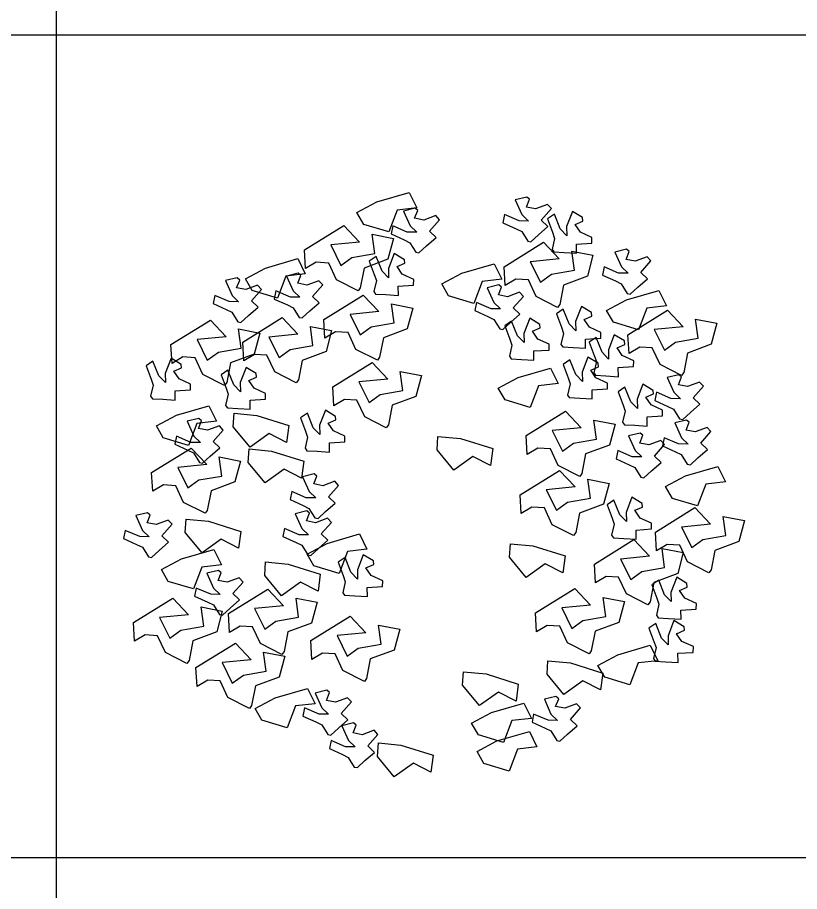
# Model space of a CAD drawing. Header units: millimetres. Extents: x -4017 to 59953, y -688 to 66564.
# Drawn here: x 1649 to 3703, y 21034 to 23328 of the extents above; entities that cross this region are included whole.
import ezdxf

# ---------------------------------------------------------------- set-up
doc = ezdxf.new("R2010")
doc.units = ezdxf.units.MM
doc.layers.add('www.cad-blocks.net', color=7, linetype='Continuous')

# ---------------------------------------------------------------- blocks, each defined once
blk = doc.blocks.new('A$C516926BB')
for p, q in [((4.2099, 38.5194), (4.2099, 0)), ((0, 13.9072), (62.4121, 13.9072)), ((0, 11.7477), (60.3118, 11.7477))]:
    blk.add_line(p, q)
blk = doc.blocks.new('A$C55B70312')
for p, q in [((0.6653, 1.5092), (0.7504, 1.5341)), ((0.7504, 1.5341), (0.7702, 1.4937)), ((1.0592, 1.522), (1.0288, 1.5146)), ((1.0288, 1.5146), (1.046, 1.4758)), ((1.0581, 1.4957), (1.0663, 1.5162)), ((1.0663, 1.5162), (1.0592, 1.522)), ((0.6128, 1.4812), (0.6653, 1.5092)), ((0.7702, 1.4937), (0.7187, 1.4878)), ((0.7655, 1.4927), (0.735, 1.4853)), ((0.7726, 1.4869), (0.7655, 1.4927)), ((1.0821, 1.491), (1.0581, 1.4957)), ((1.1134, 1.5026), (1.0821, 1.491)), ((1.097, 1.4614), (1.1236, 1.4918)), ((1.1236, 1.4918), (1.1134, 1.5026)), ((0.6306, 1.4503), (0.6128, 1.4812)), ((0.7187, 1.4878), (0.6969, 1.4303)), ((0.735, 1.4853), (0.7523, 1.4465)), ((0.7644, 1.4663), (0.7726, 1.4869)), ((0.8197, 1.4733), (0.7884, 1.4617)), ((0.8299, 1.4625), (0.8197, 1.4733)), ((1.0005, 1.4758), (0.9963, 1.4544)), ((1.0387, 1.4594), (1.0005, 1.4758)), ((1.046, 1.4758), (1.0635, 1.4591)), ((1.1313, 1.4769), (1.1132, 1.4647)), ((1.1467, 1.4383), (1.1313, 1.4769)), ((1.1787, 1.4844), (1.1635, 1.4447)), ((1.2055, 1.4681), (1.1787, 1.4844)), ((0.4751, 1.3834), (0.5787, 1.4475)), ((0.5787, 1.4475), (0.6198, 1.404)), ((0.6969, 1.4303), (0.6306, 1.4503)), ((0.7068, 1.4465), (0.7026, 1.4251)), ((0.7449, 1.4301), (0.7068, 1.4465)), ((0.7523, 1.4465), (0.7698, 1.4298)), ((0.7884, 1.4617), (0.7644, 1.4663)), ((0.8033, 1.4321), (0.8299, 1.4625)), ((0.9963, 1.4544), (1.0306, 1.4389)), ((1.0635, 1.4591), (1.0387, 1.4594)), ((1.1145, 1.4447), (1.097, 1.4614)), ((1.1132, 1.4647), (1.1265, 1.4295)), ((1.1861, 1.4502), (1.2064, 1.4589)), ((1.1997, 1.4299), (1.1861, 1.4502)), ((1.2064, 1.4589), (1.2055, 1.4681)), ((0.6596, 1.3741), (0.6528, 1.4243)), ((0.6528, 1.4243), (0.7086, 1.4134)), ((0.7026, 1.4251), (0.7369, 1.4096)), ((0.7698, 1.4298), (0.7449, 1.4301)), ((0.8207, 1.4154), (0.8033, 1.4321)), ((1.0306, 1.4389), (1.0457, 1.4315)), ((1.0457, 1.4315), (1.0615, 1.4062)), ((1.0694, 1.4047), (1.0895, 1.423)), ((1.0895, 1.423), (1.1145, 1.4447)), ((1.1265, 1.4295), (1.1319, 1.4136)), ((1.164, 1.4205), (1.1467, 1.4383)), ((1.1635, 1.4447), (1.164, 1.4205)), ((1.2301, 1.4161), (1.1997, 1.4299)), ((0.6198, 1.404), (0.5439, 1.3966)), ((0.7086, 1.4134), (0.6939, 1.3586)), ((0.7369, 1.4096), (0.752, 1.4022)), ((0.752, 1.4022), (0.7678, 1.3769)), ((0.7958, 1.3937), (0.8207, 1.4154)), ((0.9993, 1.3391), (1.1029, 1.4033)), ((1.0615, 1.4062), (1.0694, 1.4047)), ((1.1029, 1.4033), (1.1441, 1.3597)), ((1.1319, 1.4136), (1.1252, 1.3846)), ((1.1894, 1.3985), (1.2296, 1.4011)), ((1.2296, 1.4011), (1.2301, 1.4161)), ((0.478, 1.3341), (0.4751, 1.3834)), ((0.5439, 1.3966), (0.5707, 1.3426)), ((0.7678, 1.3769), (0.7757, 1.3754)), ((0.7757, 1.3754), (0.7958, 1.3937)), ((1.1252, 1.3846), (1.1297, 1.3779)), ((1.1297, 1.3779), (1.1569, 1.3766)), ((1.1569, 1.3766), (1.1899, 1.3743)), ((1.1839, 1.3298), (1.177, 1.38)), ((1.177, 1.38), (1.2328, 1.3691)), ((1.1899, 1.3743), (1.1894, 1.3985)), ((1.3205, 1.3848), (1.2901, 1.3774)), ((1.2901, 1.3774), (1.3074, 1.3386)), ((1.3195, 1.3585), (1.3276, 1.379)), ((1.3276, 1.379), (1.3205, 1.3848)), ((0.3723, 1.3357), (0.4574, 1.3606)), ((0.4574, 1.3606), (0.4772, 1.3203)), ((0.5707, 1.3426), (0.5996, 1.3637)), ((0.5996, 1.3637), (0.6596, 1.3741)), ((0.6939, 1.3586), (0.6314, 1.3353)), ((0.6634, 1.3662), (0.6453, 1.3541)), ((0.6453, 1.3541), (0.6585, 1.3189)), ((0.6788, 1.3277), (0.6634, 1.3662)), ((0.7108, 1.3737), (0.6955, 1.3341)), ((0.7375, 1.3574), (0.7108, 1.3737)), ((0.7384, 1.3482), (0.7375, 1.3574)), ((1.1441, 1.3597), (1.0681, 1.3523)), ((1.2328, 1.3691), (1.2181, 1.3143)), ((1.3435, 1.3538), (1.3195, 1.3585)), ((1.3747, 1.3654), (1.3435, 1.3538)), ((1.3583, 1.3242), (1.385, 1.3546)), ((1.385, 1.3546), (1.3747, 1.3654)), ((0.3199, 1.3077), (0.3723, 1.3357)), ((0.506, 1.3508), (0.478, 1.3341)), ((0.5388, 1.3488), (0.506, 1.3508)), ((0.5593, 1.3049), (0.5388, 1.3488)), ((0.6314, 1.3353), (0.6214, 1.284)), ((0.6955, 1.3341), (0.6961, 1.3099)), ((0.7181, 1.3395), (0.7384, 1.3482)), ((0.7318, 1.3193), (0.7181, 1.3395)), ((0.8881, 1.3219), (0.9732, 1.3467)), ((0.9732, 1.3467), (0.993, 1.3064)), ((1.0022, 1.2898), (0.9993, 1.3391)), ((1.0681, 1.3523), (1.0949, 1.2983)), ((1.2618, 1.3386), (1.2577, 1.3172)), ((1.3, 1.3222), (1.2618, 1.3386)), ((1.3074, 1.3386), (1.3248, 1.3219)), ((0.2979, 1.31), (0.2675, 1.3026)), ((0.305, 1.3041), (0.2979, 1.31)), ((0.4257, 1.3143), (0.404, 1.2568)), ((0.4772, 1.3203), (0.4257, 1.3143)), ((0.4587, 1.3219), (0.4282, 1.3145)), ((0.4282, 1.3145), (0.4455, 1.2757)), ((0.4576, 1.2956), (0.4658, 1.3161)), ((0.4658, 1.3161), (0.4587, 1.3219)), ((0.6585, 1.3189), (0.664, 1.303)), ((0.6961, 1.3099), (0.6788, 1.3277)), ((0.7621, 1.3054), (0.7318, 1.3193)), ((0.8356, 1.2939), (0.8881, 1.3219)), ((1.0949, 1.2983), (1.1239, 1.3194)), ((1.1239, 1.3194), (1.1839, 1.3298)), ((1.2181, 1.3143), (1.1556, 1.291)), ((1.2577, 1.3172), (1.2919, 1.3017)), ((1.3248, 1.3219), (1.3, 1.3222)), ((1.3758, 1.3075), (1.3583, 1.3242)), ((0.2675, 1.3026), (0.2848, 1.2638)), ((0.2969, 1.2836), (0.305, 1.3041)), ((0.3377, 1.2768), (0.3199, 1.3077)), ((0.3521, 1.2906), (0.3209, 1.2789)), ((0.3624, 1.2797), (0.3521, 1.2906)), ((0.4816, 1.2909), (0.4576, 1.2956)), ((0.5128, 1.3025), (0.4816, 1.2909)), ((0.4965, 1.2613), (0.5231, 1.2917)), ((0.5231, 1.2917), (0.5128, 1.3025)), ((0.6157, 1.2762), (0.5593, 1.3049)), ((0.664, 1.303), (0.6573, 1.2739)), ((0.7214, 1.2878), (0.7617, 1.2905)), ((0.7219, 1.2637), (0.7214, 1.2878)), ((0.7617, 1.2905), (0.7621, 1.3054)), ((0.8534, 1.2629), (0.8356, 1.2939)), ((0.9415, 1.3005), (0.9197, 1.243)), ((0.993, 1.3064), (0.9415, 1.3005)), ((0.9856, 1.2915), (0.9551, 1.2841)), ((0.9845, 1.2652), (0.9927, 1.2857)), ((0.9927, 1.2857), (0.9856, 1.2915)), ((1.0303, 1.3065), (1.0022, 1.2898)), ((1.063, 1.3045), (1.0303, 1.3065)), ((1.0835, 1.2606), (1.063, 1.3045)), ((1.1556, 1.291), (1.1456, 1.2397)), ((1.2919, 1.3017), (1.307, 1.2943)), ((1.307, 1.2943), (1.3228, 1.269)), ((1.3308, 1.2675), (1.3509, 1.2858)), ((1.3509, 1.2858), (1.3758, 1.3075)), ((0.2392, 1.2638), (0.2351, 1.2424)), ((0.2774, 1.2474), (0.2392, 1.2638)), ((0.2848, 1.2638), (0.3022, 1.247)), ((0.3209, 1.2789), (0.2969, 1.2836)), ((0.3357, 1.2494), (0.3624, 1.2797)), ((0.404, 1.2568), (0.3377, 1.2768)), ((0.4, 1.2757), (0.3958, 1.2543)), ((0.4381, 1.2594), (0.4, 1.2757)), ((0.4455, 1.2757), (0.463, 1.259)), ((0.526, 1.2007), (0.6296, 1.2648)), ((0.6214, 1.284), (0.6157, 1.2762)), ((0.6296, 1.2648), (0.6707, 1.2213)), ((0.6573, 1.2739), (0.6618, 1.2672)), ((0.6618, 1.2672), (0.6889, 1.2659)), ((0.6889, 1.2659), (0.7219, 1.2637)), ((0.9197, 1.243), (0.8534, 1.2629)), ((0.9551, 1.2841), (0.9724, 1.2453)), ((1.0085, 1.2605), (0.9845, 1.2652)), ((1.0398, 1.2721), (1.0085, 1.2605)), ((1.05, 1.2613), (1.0398, 1.2721)), ((1.3209, 1.2521), (1.406, 1.277)), ((1.3228, 1.269), (1.3308, 1.2675)), ((1.406, 1.277), (1.4258, 1.2367)), ((0.2351, 1.2424), (0.2693, 1.2269)), ((0.3022, 1.247), (0.2774, 1.2474)), ((0.3532, 1.2327), (0.3357, 1.2494)), ((0.3958, 1.2543), (0.4301, 1.2388)), ((0.463, 1.259), (0.4381, 1.2594)), ((0.489, 1.2229), (0.5139, 1.2446)), ((0.5139, 1.2446), (0.4965, 1.2613)), ((0.7105, 1.1914), (0.7037, 1.2416)), ((0.7037, 1.2416), (0.7595, 1.2307)), ((0.9269, 1.2453), (0.9227, 1.2239)), ((0.965, 1.2289), (0.9269, 1.2453)), ((0.9724, 1.2453), (0.9899, 1.2286)), ((1.0234, 1.2309), (1.05, 1.2613)), ((1.1399, 1.232), (1.0835, 1.2606)), ((1.1456, 1.2397), (1.1399, 1.232)), ((1.2685, 1.2241), (1.3209, 1.2521)), ((0.2693, 1.2269), (0.2844, 1.2195)), ((0.2844, 1.2195), (0.3002, 1.1942)), ((0.3283, 1.2109), (0.3532, 1.2327)), ((0.4301, 1.2388), (0.4451, 1.2314)), ((0.4451, 1.2314), (0.4609, 1.2062)), ((0.4689, 1.2046), (0.489, 1.2229)), ((0.6707, 1.2213), (0.5948, 1.2139)), ((0.7595, 1.2307), (0.7448, 1.1759)), ((0.9227, 1.2239), (0.957, 1.2084)), ((0.9899, 1.2286), (0.965, 1.2289)), ((1.0409, 1.2142), (1.0234, 1.2309)), ((1.1548, 1.2275), (1.1368, 1.2153)), ((1.1702, 1.189), (1.1548, 1.2275)), ((1.2022, 1.235), (1.187, 1.1953)), ((1.229, 1.2187), (1.2022, 1.235)), ((1.2299, 1.2095), (1.229, 1.2187)), ((1.2863, 1.1932), (1.2685, 1.2241)), ((1.3247, 1.1607), (1.4283, 1.2248)), ((1.3744, 1.2307), (1.3526, 1.1732)), ((1.4258, 1.2367), (1.3744, 1.2307)), ((1.4283, 1.2248), (1.4694, 1.1813)), ((0.1244, 1.1348), (0.228, 1.1989)), ((0.228, 1.1989), (0.2691, 1.1554)), ((0.3002, 1.1942), (0.3082, 1.1926)), ((0.3082, 1.1926), (0.3283, 1.2109)), ((0.3129, 1.1413), (0.4164, 1.2055)), ((0.4164, 1.2055), (0.4576, 1.1619)), ((0.4609, 1.2062), (0.4689, 1.2046)), ((0.5289, 1.1514), (0.526, 1.2007)), ((0.5948, 1.2139), (0.6216, 1.1599)), ((0.957, 1.2084), (0.9721, 1.201)), ((0.9721, 1.201), (0.9879, 1.1757)), ((1.0191, 1.1963), (1.0011, 1.1841)), ((1.0159, 1.1925), (1.0409, 1.2142)), ((1.0345, 1.1577), (1.0191, 1.1963)), ((1.0666, 1.2037), (1.0513, 1.1641)), ((1.0933, 1.1875), (1.0666, 1.2037)), ((1.1368, 1.2153), (1.15, 1.1802)), ((1.187, 1.1953), (1.1875, 1.1712)), ((1.2096, 1.2008), (1.2299, 1.2095)), ((1.2233, 1.1805), (1.2096, 1.2008)), ((1.3526, 1.1732), (1.2863, 1.1932)), ((1.5092, 1.1514), (1.5023, 1.2016)), ((1.5023, 1.2016), (1.5582, 1.1907)), ((0.3089, 1.1255), (0.302, 1.1757)), ((0.302, 1.1757), (0.3579, 1.1648)), ((0.4974, 1.132), (0.4905, 1.1822)), ((0.4905, 1.1822), (0.5464, 1.1714)), ((0.5464, 1.1714), (0.5316, 1.1165)), ((0.6216, 1.1599), (0.6505, 1.181)), ((0.6505, 1.181), (0.7105, 1.1914)), ((0.7448, 1.1759), (0.6823, 1.1526)), ((0.9879, 1.1757), (0.9958, 1.1742)), ((0.9958, 1.1742), (1.0159, 1.1925)), ((1.0011, 1.1841), (1.0143, 1.1489)), ((1.0739, 1.1696), (1.0942, 1.1783)), ((1.0942, 1.1783), (1.0933, 1.1875)), ((1.15, 1.1802), (1.1554, 1.1642)), ((1.1875, 1.1712), (1.1702, 1.189)), ((1.2536, 1.1667), (1.2233, 1.1805)), ((1.4694, 1.1813), (1.3935, 1.1739)), ((1.3935, 1.1739), (1.4202, 1.1199)), ((1.5582, 1.1907), (1.5434, 1.1358)), ((0.2691, 1.1554), (0.1932, 1.148)), ((0.1932, 1.148), (0.2199, 1.094)), ((0.3579, 1.1648), (0.3431, 1.1099)), ((0.4576, 1.1619), (0.3817, 1.1545)), ((0.3817, 1.1545), (0.4084, 1.1006)), ((0.5569, 1.1681), (0.5289, 1.1514)), ((0.5897, 1.1661), (0.5569, 1.1681)), ((0.6101, 1.1222), (0.5897, 1.1661)), ((0.6823, 1.1526), (0.6723, 1.1013)), ((1.0143, 1.1489), (1.0197, 1.133)), ((1.0518, 1.1399), (1.0345, 1.1577)), ((1.0513, 1.1641), (1.0518, 1.1399)), ((1.0876, 1.1493), (1.0739, 1.1696)), ((1.1179, 1.1354), (1.0876, 1.1493)), ((1.1554, 1.1642), (1.1487, 1.1352)), ((1.2129, 1.1491), (1.2532, 1.1518)), ((1.2134, 1.1249), (1.2129, 1.1491)), ((1.2412, 1.1531), (1.2231, 1.1409)), ((1.2566, 1.1146), (1.2412, 1.1531)), ((1.2532, 1.1518), (1.2536, 1.1667)), ((1.2886, 1.1606), (1.2734, 1.1209)), ((1.3153, 1.1443), (1.2886, 1.1606)), ((1.3275, 1.1113), (1.3247, 1.1607)), ((1.4492, 1.1409), (1.5092, 1.1514)), ((0.1272, 1.0854), (0.1244, 1.1348)), ((0.2489, 1.115), (0.3089, 1.1255)), ((0.3157, 1.092), (0.3129, 1.1413)), ((0.4374, 1.1216), (0.4974, 1.132)), ((1.0197, 1.133), (1.0131, 1.104)), ((1.1175, 1.1205), (1.1179, 1.1354)), ((1.1487, 1.1352), (1.1533, 1.1285)), ((1.1533, 1.1285), (1.1804, 1.1272)), ((1.1804, 1.1272), (1.2134, 1.1249)), ((1.2231, 1.1409), (1.2363, 1.1058)), ((1.296, 1.1264), (1.3162, 1.1351)), ((1.3096, 1.1061), (1.296, 1.1264)), ((1.3162, 1.1351), (1.3153, 1.1443)), ((1.3556, 1.1281), (1.3275, 1.1113)), ((1.3884, 1.1261), (1.3556, 1.1281)), ((1.4088, 1.0822), (1.3884, 1.1261)), ((1.4202, 1.1199), (1.4492, 1.1409)), ((1.5434, 1.1358), (1.4809, 1.1126)), ((0.1553, 1.1022), (0.1272, 1.0854)), ((0.1881, 1.1002), (0.1553, 1.1022)), ((0.2199, 1.094), (0.2489, 1.115)), ((0.3431, 1.1099), (0.2806, 1.0867)), ((0.3438, 1.1087), (0.3157, 1.092)), ((0.3765, 1.1067), (0.3438, 1.1087)), ((0.397, 1.0629), (0.3765, 1.1067)), ((0.4084, 1.1006), (0.4374, 1.1216)), ((0.5316, 1.1165), (0.4691, 1.0932)), ((0.6666, 1.0935), (0.6101, 1.1222)), ((0.6723, 1.1013), (0.6666, 1.0935)), ((1.0131, 1.104), (1.0176, 1.0973)), ((1.0772, 1.1179), (1.1175, 1.1205)), ((1.0777, 1.0937), (1.0772, 1.1179)), ((1.2196, 1.102), (1.2044, 1.0624)), ((1.2463, 1.0857), (1.2196, 1.102)), ((1.2363, 1.1058), (1.2418, 1.0899)), ((1.2739, 1.0968), (1.2566, 1.1146)), ((1.2734, 1.1209), (1.2739, 1.0968)), ((1.3399, 1.0923), (1.3096, 1.1061)), ((1.4809, 1.1126), (1.471, 1.0613)), ((0.0771, 1.0914), (0.059, 1.0792)), ((0.059, 1.0792), (0.0723, 1.044)), ((0.0925, 1.0528), (0.0771, 1.0914)), ((0.1245, 1.0988), (0.1093, 1.0592)), ((0.1513, 1.0826), (0.1245, 1.0988)), ((0.1522, 1.0734), (0.1513, 1.0826)), ((0.2085, 1.0563), (0.1881, 1.1002)), ((0.2806, 1.0867), (0.2707, 1.0354)), ((0.4691, 1.0932), (0.4591, 1.0419)), ((0.5492, 1.0234), (0.6527, 1.0875)), ((0.6527, 1.0875), (0.6939, 1.044)), ((1.0176, 1.0973), (1.0447, 1.096)), ((1.0447, 1.096), (1.0777, 1.0937)), ((1.1722, 1.0945), (1.1541, 1.0823)), ((1.1541, 1.0823), (1.1673, 1.0472)), ((1.1876, 1.056), (1.1722, 1.0945)), ((1.2418, 1.0899), (1.2351, 1.0608)), ((1.2472, 1.0765), (1.2463, 1.0857)), ((1.3395, 1.0774), (1.3399, 1.0923)), ((1.4653, 1.0535), (1.4088, 1.0822)), ((0.1093, 1.0592), (0.1098, 1.035)), ((0.1319, 1.0647), (0.1522, 1.0734)), ((0.1456, 1.0444), (0.1319, 1.0647)), ((0.265, 1.0276), (0.2085, 1.0563)), ((0.2741, 1.0675), (0.256, 1.0553)), ((0.2895, 1.0289), (0.2741, 1.0675)), ((0.3215, 1.0749), (0.3063, 1.0353)), ((0.3482, 1.0587), (0.3215, 1.0749)), ((0.3491, 1.0495), (0.3482, 1.0587)), ((0.4535, 1.0342), (0.397, 1.0629)), ((0.7337, 1.0141), (0.7268, 1.0643)), ((0.7268, 1.0643), (0.7826, 1.0534)), ((1.0365, 1.0482), (1.1216, 1.0731)), ((1.1216, 1.0731), (1.1414, 1.0327)), ((1.2049, 1.0382), (1.1876, 1.056)), ((1.2044, 1.0624), (1.2049, 1.0382)), ((1.227, 1.0678), (1.2472, 1.0765)), ((1.2406, 1.0476), (1.227, 1.0678)), ((1.2351, 1.0608), (1.2396, 1.0541)), ((1.2992, 1.0747), (1.3395, 1.0774)), ((1.2997, 1.0505), (1.2992, 1.0747)), ((1.4581, 1.0557), (1.4277, 1.0482)), ((1.4653, 1.0498), (1.4581, 1.0557)), ((1.471, 1.0613), (1.4653, 1.0535)), ((0.0723, 1.044), (0.0777, 1.0281)), ((0.1098, 1.035), (0.0925, 1.0528)), ((0.1759, 1.0305), (0.1456, 1.0444)), ((0.256, 1.0553), (0.2692, 1.0201)), ((0.2707, 1.0354), (0.265, 1.0276)), ((0.3063, 1.0353), (0.3068, 1.0111)), ((0.3289, 1.0408), (0.3491, 1.0495)), ((0.3425, 1.0205), (0.3289, 1.0408)), ((0.4591, 1.0419), (0.4535, 1.0342)), ((0.6939, 1.044), (0.6179, 1.0366)), ((0.6179, 1.0366), (0.6447, 0.9826)), ((0.7826, 1.0534), (0.7679, 0.9986)), ((0.9841, 1.0202), (1.0365, 1.0482)), ((1.1414, 1.0327), (1.0899, 1.0268)), ((1.1673, 1.0472), (1.1728, 1.0313)), ((1.2396, 1.0541), (1.2668, 1.0528)), ((1.2709, 1.0337), (1.2406, 1.0476)), ((1.2668, 1.0528), (1.2997, 1.0505)), ((1.2705, 1.0188), (1.2709, 1.0337)), ((1.4277, 1.0482), (1.445, 1.0094)), ((1.4571, 1.0293), (1.4653, 1.0498)), ((1.5123, 1.0363), (1.4811, 1.0246)), ((1.5226, 1.0254), (1.5123, 1.0363)), ((0.0777, 1.0281), (0.071, 0.9991)), ((0.1352, 1.013), (0.1754, 1.0156)), ((0.1357, 0.9888), (0.1352, 1.013)), ((0.1754, 1.0156), (0.1759, 1.0305)), ((0.2692, 1.0201), (0.2747, 1.0042)), ((0.3068, 1.0111), (0.2895, 1.0289)), ((0.3728, 1.0067), (0.3425, 1.0205)), ((0.552, 0.9741), (0.5492, 1.0234)), ((0.6737, 1.0037), (0.7337, 1.0141)), ((1.0018, 0.9893), (0.9841, 1.0202)), ((1.0899, 1.0268), (1.0681, 0.9693)), ((1.1728, 1.0313), (1.1661, 1.0022)), ((1.2302, 1.0161), (1.2705, 1.0188)), ((1.2308, 0.992), (1.2302, 1.0161)), ((1.3167, 1.0232), (1.2987, 1.011)), ((1.2987, 1.011), (1.3119, 0.9759)), ((1.3321, 0.9847), (1.3167, 1.0232)), ((1.3641, 1.0307), (1.3489, 0.9911)), ((1.3909, 1.0144), (1.3641, 1.0307)), ((1.3918, 1.0052), (1.3909, 1.0144)), ((1.4811, 1.0246), (1.4571, 1.0293)), ((1.496, 0.9951), (1.5226, 1.0254)), ((0.071, 0.9991), (0.0756, 0.9923)), ((0.0756, 0.9923), (0.1027, 0.9911)), ((0.1027, 0.9911), (0.1357, 0.9888)), ((0.2747, 1.0042), (0.268, 0.9752)), ((0.3321, 0.9891), (0.3724, 0.9917)), ((0.3327, 0.9649), (0.3321, 0.9891)), ((0.3724, 0.9917), (0.3728, 1.0067)), ((0.5801, 0.9908), (0.552, 0.9741)), ((0.6128, 0.9888), (0.5801, 0.9908)), ((0.6333, 0.9449), (0.6128, 0.9888)), ((0.6447, 0.9826), (0.6737, 1.0037)), ((0.7679, 0.9986), (0.7054, 0.9753)), ((1.0681, 0.9693), (1.0018, 0.9893)), ((1.1661, 1.0022), (1.1706, 0.9955)), ((1.1706, 0.9955), (1.1978, 0.9942)), ((1.1978, 0.9942), (1.2308, 0.992)), ((1.3489, 0.9911), (1.3494, 0.9669)), ((1.3715, 0.9965), (1.3918, 1.0052)), ((1.3852, 0.9763), (1.3715, 0.9965)), ((1.3995, 1.0094), (1.3953, 0.9881)), ((1.3953, 0.9881), (1.4295, 0.9725)), ((1.4376, 0.9931), (1.3995, 1.0094)), ((1.4624, 0.9927), (1.4376, 0.9931)), ((1.445, 1.0094), (1.4624, 0.9927)), ((1.5134, 0.9783), (1.496, 0.9951)), ((0.1388, 0.9491), (0.2239, 0.974)), ((0.2239, 0.974), (0.2437, 0.9336)), ((0.268, 0.9752), (0.2725, 0.9685)), ((0.2725, 0.9685), (0.2997, 0.9672)), ((0.2997, 0.9672), (0.3327, 0.9649)), ((0.7054, 0.9753), (0.6954, 0.924)), ((1.3119, 0.9759), (1.3173, 0.96)), ((1.3494, 0.9669), (1.3321, 0.9847)), ((1.4155, 0.9624), (1.3852, 0.9763)), ((1.4295, 0.9725), (1.4446, 0.9651)), ((1.4446, 0.9651), (1.4604, 0.9399)), ((1.4885, 0.9566), (1.5134, 0.9783)), ((0.0864, 0.9211), (0.1388, 0.9491)), ((0.1973, 0.9407), (0.1669, 0.9333)), ((0.2045, 0.9348), (0.1973, 0.9407)), ((0.288, 0.9191), (0.2903, 0.9547)), ((0.2903, 0.9547), (0.3495, 0.9489)), ((0.3495, 0.9489), (0.4341, 0.9224)), ((0.4826, 0.955), (0.4645, 0.9428)), ((0.4645, 0.9428), (0.4778, 0.9076)), ((0.498, 0.9164), (0.4826, 0.955)), ((0.53, 0.9624), (0.5148, 0.9228)), ((0.5568, 0.9461), (0.53, 0.9624)), ((0.5577, 0.937), (0.5568, 0.9461)), ((0.6898, 0.9162), (0.6333, 0.9449)), ((1.0572, 0.8958), (1.1608, 0.96)), ((1.1608, 0.96), (1.2019, 0.9165)), ((1.3173, 0.96), (1.3106, 0.9309)), ((1.3748, 0.9448), (1.4151, 0.9475)), ((1.3753, 0.9207), (1.3748, 0.9448)), ((1.4151, 0.9475), (1.4155, 0.9624)), ((1.4684, 0.9383), (1.4885, 0.9566)), ((0.1041, 0.8902), (0.0864, 0.9211)), ((0.1669, 0.9333), (0.1842, 0.8945)), ((0.1922, 0.9277), (0.1704, 0.8702)), ((0.2437, 0.9336), (0.1922, 0.9277)), ((0.1963, 0.9143), (0.2045, 0.9348)), ((0.2515, 0.9213), (0.2203, 0.9097)), ((0.2618, 0.9105), (0.2515, 0.9213)), ((0.332, 0.8657), (0.288, 0.9191)), ((0.4341, 0.9224), (0.4282, 0.8779)), ((0.5148, 0.9228), (0.5153, 0.8986)), ((0.5374, 0.9282), (0.5577, 0.937)), ((0.5511, 0.908), (0.5374, 0.9282)), ((0.6954, 0.924), (0.6898, 0.9162)), ((1.2417, 0.8865), (1.2348, 0.9367)), ((1.2348, 0.9367), (1.2907, 0.9259)), ((1.2907, 0.9259), (1.2759, 0.871)), ((1.3106, 0.9309), (1.3152, 0.9242)), ((1.3152, 0.9242), (1.3423, 0.9229)), ((1.3423, 0.9229), (1.3753, 0.9207)), ((1.4782, 0.9366), (1.4478, 0.9291)), ((1.4478, 0.9291), (1.465, 0.8903)), ((1.4604, 0.9399), (1.4684, 0.9383)), ((1.4772, 0.9102), (1.4853, 0.9307)), ((1.4853, 0.9307), (1.4782, 0.9366)), ((0.2203, 0.9097), (0.1963, 0.9143)), ((0.2352, 0.8801), (0.2618, 0.9105)), ((0.3821, 0.9015), (0.332, 0.8657)), ((0.4282, 0.8779), (0.3821, 0.9015)), ((0.4778, 0.9076), (0.4832, 0.8917)), ((0.5153, 0.8986), (0.498, 0.9164)), ((0.5814, 0.8941), (0.5511, 0.908)), ((1.06, 0.8465), (1.0572, 0.8958)), ((1.2019, 0.9165), (1.126, 0.909)), ((1.126, 0.909), (1.1527, 0.8551)), ((1.3564, 0.9026), (1.326, 0.8952)), ((1.326, 0.8952), (1.3432, 0.8564)), ((1.3554, 0.8763), (1.3635, 0.8968)), ((1.3635, 0.8968), (1.3564, 0.9026)), ((1.5011, 0.9055), (1.4772, 0.9102)), ((1.5324, 0.9172), (1.5011, 0.9055)), ((1.516, 0.876), (1.5426, 0.9063)), ((1.5426, 0.9063), (1.5324, 0.9172)), ((0.1704, 0.8702), (0.1041, 0.8902)), ((0.1387, 0.8945), (0.1345, 0.8731)), ((0.1345, 0.8731), (0.1687, 0.8576)), ((0.1768, 0.8781), (0.1387, 0.8945)), ((0.2016, 0.8778), (0.1768, 0.8781)), ((0.1842, 0.8945), (0.2016, 0.8778)), ((0.2526, 0.8634), (0.2352, 0.8801)), ((0.4832, 0.8917), (0.4765, 0.8627)), ((0.5407, 0.8766), (0.581, 0.8792)), ((0.5412, 0.8524), (0.5407, 0.8766)), ((0.581, 0.8792), (0.5814, 0.8941)), ((0.8234, 0.8582), (0.8257, 0.8938)), ((0.8257, 0.8938), (0.8849, 0.8881)), ((0.8849, 0.8881), (0.9695, 0.8616)), ((1.1527, 0.8551), (1.1817, 0.8761)), ((1.1817, 0.8761), (1.2417, 0.8865)), ((1.3793, 0.8716), (1.3554, 0.8763)), ((1.4106, 0.8832), (1.3793, 0.8716)), ((1.3942, 0.842), (1.4208, 0.8724)), ((1.4208, 0.8724), (1.4106, 0.8832)), ((1.4195, 0.8903), (1.4154, 0.869)), ((1.4577, 0.874), (1.4195, 0.8903)), ((1.4825, 0.8736), (1.4577, 0.874)), ((1.465, 0.8903), (1.4825, 0.8736)), ((1.5335, 0.8592), (1.516, 0.876)), ((0.0735, 0.799), (0.1771, 0.8632)), ((0.1687, 0.8576), (0.1838, 0.8502)), ((0.1771, 0.8632), (0.2182, 0.8196)), ((0.1838, 0.8502), (0.1996, 0.8249)), ((0.2277, 0.8417), (0.2526, 0.8634)), ((0.3273, 0.8251), (0.3297, 0.8607)), ((0.3297, 0.8607), (0.3888, 0.8549)), ((0.3888, 0.8549), (0.4734, 0.8284)), ((0.4765, 0.8627), (0.4811, 0.8559)), ((0.4811, 0.8559), (0.5082, 0.8546)), ((0.5082, 0.8546), (0.5412, 0.8524)), ((0.8674, 0.8048), (0.8234, 0.8582)), ((0.9695, 0.8616), (0.9636, 0.817)), ((1.0881, 0.8632), (1.06, 0.8465)), ((1.1209, 0.8613), (1.0881, 0.8632)), ((1.1413, 0.8174), (1.1209, 0.8613)), ((1.2759, 0.871), (1.2134, 0.8477)), ((1.2977, 0.8564), (1.2936, 0.835)), ((1.3359, 0.84), (1.2977, 0.8564)), ((1.3432, 0.8564), (1.3607, 0.8397)), ((1.4154, 0.869), (1.4496, 0.8534)), ((1.4496, 0.8534), (1.4647, 0.846)), ((1.5085, 0.8375), (1.5335, 0.8592)), ((0.2076, 0.8234), (0.2277, 0.8417)), ((0.258, 0.7897), (0.2512, 0.8399)), ((0.2512, 0.8399), (0.307, 0.8291)), ((0.307, 0.8291), (0.2923, 0.7742)), ((0.4734, 0.8284), (0.4675, 0.7838)), ((0.9175, 0.8406), (0.8674, 0.8048)), ((0.9636, 0.817), (0.9175, 0.8406)), ((1.2134, 0.8477), (1.2035, 0.7964)), ((1.2936, 0.835), (1.3278, 0.8195)), ((1.3607, 0.8397), (1.3359, 0.84)), ((1.4117, 0.8253), (1.3942, 0.842)), ((1.4647, 0.846), (1.4805, 0.8208)), ((1.4885, 0.8192), (1.5085, 0.8375)), ((0.2182, 0.8196), (0.1423, 0.8122)), ((0.1423, 0.8122), (0.1691, 0.7583)), ((0.1996, 0.8249), (0.2076, 0.8234)), ((0.3714, 0.7717), (0.3273, 0.8251)), ((0.4214, 0.8074), (0.3714, 0.7717)), ((0.4675, 0.7838), (0.4214, 0.8074)), ((1.0414, 0.7405), (1.145, 0.8046)), ((1.1978, 0.7887), (1.1413, 0.8174)), ((1.145, 0.8046), (1.1861, 0.7611)), ((1.3278, 0.8195), (1.3429, 0.8121)), ((1.3429, 0.8121), (1.3587, 0.7868)), ((1.3667, 0.7853), (1.3867, 0.8036)), ((1.3867, 0.8036), (1.4117, 0.8253)), ((1.4759, 0.79), (1.561, 0.8149)), ((1.4805, 0.8208), (1.4885, 0.8192)), ((1.561, 0.8149), (1.5808, 0.7745)), ((0.0764, 0.7497), (0.0735, 0.799)), ((0.198, 0.7793), (0.258, 0.7897)), ((0.5003, 0.7954), (0.4699, 0.788)), ((0.4699, 0.788), (0.4872, 0.7492)), ((0.4993, 0.769), (0.5074, 0.7896)), ((0.5074, 0.7896), (0.5003, 0.7954)), ((1.2035, 0.7964), (1.1978, 0.7887)), ((1.2259, 0.7312), (1.219, 0.7814)), ((1.219, 0.7814), (1.2749, 0.7705)), ((1.3587, 0.7868), (1.3667, 0.7853)), ((1.4235, 0.762), (1.4759, 0.79)), ((0.1044, 0.7664), (0.0764, 0.7497)), ((0.1372, 0.7644), (0.1044, 0.7664)), ((0.1576, 0.7206), (0.1372, 0.7644)), ((0.1691, 0.7583), (0.198, 0.7793)), ((0.2923, 0.7742), (0.2298, 0.7509)), ((0.5233, 0.7644), (0.4993, 0.769)), ((0.5545, 0.776), (0.5233, 0.7644)), ((0.5381, 0.7348), (0.5647, 0.7652)), ((0.5647, 0.7652), (0.5545, 0.776)), ((1.1861, 0.7611), (1.1102, 0.7537)), ((1.2749, 0.7705), (1.2601, 0.7157)), ((1.4413, 0.7311), (1.4235, 0.762)), ((1.5293, 0.7686), (1.5076, 0.7111)), ((1.5808, 0.7745), (1.5293, 0.7686)), ((0.2298, 0.7509), (0.2198, 0.6996)), ((0.4416, 0.7492), (0.4375, 0.7278)), ((0.4798, 0.7328), (0.4416, 0.7492)), ((0.4872, 0.7492), (0.5046, 0.7325)), ((0.5556, 0.7181), (0.5381, 0.7348)), ((1.0443, 0.6912), (1.0414, 0.7405)), ((1.1102, 0.7537), (1.1369, 0.6997)), ((0.2141, 0.6919), (0.1576, 0.7206)), ((0.4375, 0.7278), (0.4717, 0.7123)), ((0.4717, 0.7123), (0.4868, 0.7049)), ((0.5046, 0.7325), (0.4798, 0.7328)), ((0.5307, 0.6964), (0.5556, 0.7181)), ((1.1369, 0.6997), (1.1659, 0.7208)), ((1.1659, 0.7208), (1.2259, 0.7312)), ((1.2601, 0.7157), (1.1977, 0.6924)), ((1.2878, 0.7264), (1.2698, 0.7142)), ((1.2698, 0.7142), (1.283, 0.6791)), ((1.3032, 0.6879), (1.2878, 0.7264)), ((1.3352, 0.7339), (1.32, 0.6943)), ((1.362, 0.7176), (1.3352, 0.7339)), ((1.3629, 0.7084), (1.362, 0.7176)), ((1.5076, 0.7111), (1.4413, 0.7311)), ((0.0628, 0.6932), (0.0324, 0.6858)), ((0.07, 0.6874), (0.0628, 0.6932)), ((0.2198, 0.6996), (0.2141, 0.6919)), ((0.4814, 0.6983), (0.451, 0.6909)), ((0.451, 0.6909), (0.4683, 0.6521)), ((0.4804, 0.6719), (0.4886, 0.6924)), ((0.4886, 0.6924), (0.4814, 0.6983)), ((0.4868, 0.7049), (0.5026, 0.6796)), ((0.5106, 0.6781), (0.5307, 0.6964)), ((1.0723, 0.7079), (1.0443, 0.6912)), ((1.1051, 0.7059), (1.0723, 0.7079)), ((1.1255, 0.662), (1.1051, 0.7059)), ((1.1977, 0.6924), (1.1877, 0.6411)), ((1.32, 0.6943), (1.3205, 0.6701)), ((1.3426, 0.6997), (1.3629, 0.7084)), ((1.3563, 0.6795), (1.3426, 0.6997)), ((1.3968, 0.6426), (1.5004, 0.7068)), ((1.5004, 0.7068), (1.5415, 0.6632)), ((0.0324, 0.6858), (0.0497, 0.647)), ((0.0618, 0.6669), (0.07, 0.6874)), ((0.0858, 0.6622), (0.0618, 0.6669)), ((0.117, 0.6739), (0.0858, 0.6622)), ((0.1273, 0.663), (0.117, 0.6739)), ((0.1619, 0.6412), (0.1643, 0.6768)), ((0.1643, 0.6768), (0.2234, 0.671)), ((0.2234, 0.671), (0.3081, 0.6445)), ((0.5044, 0.6672), (0.4804, 0.6719)), ((0.5026, 0.6796), (0.5106, 0.6781)), ((0.5356, 0.6789), (0.5044, 0.6672)), ((0.5193, 0.6377), (0.5459, 0.668)), ((0.5459, 0.668), (0.5356, 0.6789)), ((1.283, 0.6791), (1.2884, 0.6632)), ((1.3205, 0.6701), (1.3032, 0.6879)), ((1.3866, 0.6656), (1.3563, 0.6795)), ((1.3862, 0.6507), (1.3866, 0.6656)), ((1.5813, 0.6333), (1.5744, 0.6835)), ((1.5744, 0.6835), (1.6303, 0.6727)), ((1.6303, 0.6727), (1.6155, 0.6178)), ((0.0042, 0.647), (0, 0.6256)), ((0.0423, 0.6307), (0.0042, 0.647)), ((0.0497, 0.647), (0.0671, 0.6303)), ((0.1007, 0.6326), (0.1273, 0.663)), ((0.3081, 0.6445), (0.3022, 0.6)), ((0.4228, 0.6521), (0.4186, 0.6307)), ((0.4609, 0.6357), (0.4228, 0.6521)), ((0.4683, 0.6521), (0.4857, 0.6353)), ((1.182, 0.6333), (1.1255, 0.662)), ((1.2884, 0.6632), (1.2817, 0.6341)), ((1.3459, 0.648), (1.3862, 0.6507)), ((1.3464, 0.6239), (1.3459, 0.648)), ((1.3996, 0.5933), (1.3968, 0.6426)), ((1.5415, 0.6632), (1.4656, 0.6558)), ((1.4656, 0.6558), (1.4923, 0.6018)), ((0, 0.6256), (0.0342, 0.6101)), ((0.0671, 0.6303), (0.0423, 0.6307)), ((0.1181, 0.6159), (0.1007, 0.6326)), ((0.206, 0.5878), (0.1619, 0.6412)), ((0.256, 0.6236), (0.206, 0.5878)), ((0.3022, 0.6), (0.256, 0.6236)), ((0.4186, 0.6307), (0.4528, 0.6152)), ((0.4857, 0.6353), (0.4609, 0.6357)), ((0.5118, 0.5992), (0.5367, 0.621)), ((0.5367, 0.621), (0.5193, 0.6377)), ((0.5343, 0.613), (0.6194, 0.6379)), ((0.6194, 0.6379), (0.6392, 0.5975)), ((1.1877, 0.6411), (1.182, 0.6333)), ((1.2364, 0.5586), (1.34, 0.6227)), ((1.2817, 0.6341), (1.2863, 0.6274)), ((1.2863, 0.6274), (1.3134, 0.6261)), ((1.3134, 0.6261), (1.3464, 0.6239)), ((1.34, 0.6227), (1.3812, 0.5792)), ((1.4923, 0.6018), (1.5213, 0.6229)), ((1.5213, 0.6229), (1.5813, 0.6333)), ((0.0342, 0.6101), (0.0493, 0.6027)), ((0.0493, 0.6027), (0.0651, 0.5775)), ((0.0932, 0.5942), (0.1181, 0.6159)), ((0.1519, 0.5721), (0.237, 0.597)), ((0.237, 0.597), (0.2568, 0.5567)), ((0.4528, 0.6152), (0.4679, 0.6078)), ((0.4679, 0.6078), (0.4837, 0.5825)), ((0.4818, 0.585), (0.5343, 0.613)), ((0.4917, 0.5809), (0.5118, 0.5992)), ((0.6392, 0.5975), (0.5877, 0.5916)), ((1.0134, 0.5765), (1.0158, 0.6121)), ((1.0158, 0.6121), (1.0749, 0.6063)), ((1.0749, 0.6063), (1.1595, 0.5798)), ((1.4277, 0.61), (1.3996, 0.5933)), ((1.421, 0.5493), (1.4141, 0.5995)), ((1.4141, 0.5995), (1.4699, 0.5886)), ((1.4605, 0.608), (1.4277, 0.61)), ((1.4809, 0.5642), (1.4605, 0.608)), ((1.6155, 0.6178), (1.553, 0.5945)), ((0.0651, 0.5775), (0.0731, 0.5759)), ((0.0731, 0.5759), (0.0932, 0.5942)), ((0.4996, 0.5541), (0.4818, 0.585)), ((0.4837, 0.5825), (0.4917, 0.5809)), ((0.5817, 0.5757), (0.5636, 0.5635)), ((0.5877, 0.5916), (0.5659, 0.5341)), ((0.5971, 0.5371), (0.5817, 0.5757)), ((0.6291, 0.5831), (0.6139, 0.5435)), ((0.6559, 0.5669), (0.6291, 0.5831)), ((1.0575, 0.5231), (1.0134, 0.5765)), ((1.1595, 0.5798), (1.1536, 0.5353)), ((1.3812, 0.5792), (1.3052, 0.5718)), ((1.4699, 0.5886), (1.4552, 0.5338)), ((1.553, 0.5945), (1.5431, 0.5432)), ((0.0995, 0.5441), (0.1519, 0.5721)), ((0.2053, 0.5507), (0.1836, 0.4932)), ((0.2568, 0.5567), (0.2053, 0.5507)), ((0.3705, 0.5287), (0.3728, 0.5643)), ((0.3728, 0.5643), (0.432, 0.5585)), ((0.432, 0.5585), (0.5166, 0.532)), ((0.5659, 0.5341), (0.4996, 0.5541)), ((0.5636, 0.5635), (0.5769, 0.5283)), ((0.6365, 0.549), (0.6568, 0.5577)), ((0.6568, 0.5577), (0.6559, 0.5669)), ((1.1075, 0.5589), (1.0575, 0.5231)), ((1.1536, 0.5353), (1.1075, 0.5589)), ((1.2393, 0.5092), (1.2364, 0.5586)), ((1.3052, 0.5718), (1.332, 0.5178)), ((1.5374, 0.5355), (1.4809, 0.5642)), ((0.1173, 0.5132), (0.0995, 0.5441)), ((0.2494, 0.5418), (0.219, 0.5343)), ((0.219, 0.5343), (0.2362, 0.4956)), ((0.2484, 0.5154), (0.2565, 0.5359)), ((0.2565, 0.5359), (0.2494, 0.5418)), ((0.4146, 0.4752), (0.3705, 0.5287)), ((0.5166, 0.532), (0.5107, 0.4874)), ((0.5769, 0.5283), (0.5823, 0.5124)), ((0.6144, 0.5193), (0.5971, 0.5371)), ((0.6139, 0.5435), (0.6144, 0.5193)), ((0.6501, 0.5287), (0.6365, 0.549)), ((0.6805, 0.5148), (0.6501, 0.5287)), ((1.332, 0.5178), (1.361, 0.5388)), ((1.361, 0.5388), (1.421, 0.5493)), ((1.4552, 0.5338), (1.3927, 0.5105)), ((1.5431, 0.5432), (1.5374, 0.5355)), ((0.1836, 0.4932), (0.1173, 0.5132)), ((0.2723, 0.5107), (0.2484, 0.5154)), ((0.3036, 0.5224), (0.2723, 0.5107)), ((0.2872, 0.4812), (0.3138, 0.5115)), ((0.3138, 0.5115), (0.3036, 0.5224)), ((0.4646, 0.511), (0.4146, 0.4752)), ((0.5107, 0.4874), (0.4646, 0.511)), ((0.5823, 0.5124), (0.5756, 0.4834)), ((0.68, 0.4999), (0.6805, 0.5148)), ((1.2674, 0.526), (1.2393, 0.5092)), ((1.3001, 0.524), (1.2674, 0.526)), ((1.3206, 0.4801), (1.3001, 0.524)), ((1.3927, 0.5105), (1.3827, 0.4592)), ((1.4054, 0.5164), (1.3873, 0.5042)), ((1.4208, 0.4778), (1.4054, 0.5164)), ((1.4528, 0.5238), (1.4376, 0.4842)), ((1.4796, 0.5076), (1.4528, 0.5238)), ((1.4805, 0.4984), (1.4796, 0.5076)), ((0.1907, 0.4956), (0.1866, 0.4742)), ((0.2289, 0.4792), (0.1907, 0.4956)), ((0.2362, 0.4956), (0.2537, 0.4788)), ((0.2751, 0.4286), (0.3787, 0.4928)), ((0.3787, 0.4928), (0.4199, 0.4492)), ((0.5756, 0.4834), (0.5801, 0.4766)), ((0.6398, 0.4973), (0.68, 0.4999)), ((0.6403, 0.4731), (0.6398, 0.4973)), ((1.0819, 0.4302), (1.1855, 0.4944)), ((1.1855, 0.4944), (1.2266, 0.4508)), ((1.3873, 0.5042), (1.4006, 0.469)), ((1.4376, 0.4842), (1.4381, 0.46)), ((1.4602, 0.4896), (1.4805, 0.4984)), ((1.4739, 0.4694), (1.4602, 0.4896)), ((0.0257, 0.4051), (0.1293, 0.4692)), ((0.1293, 0.4692), (0.1705, 0.4257)), ((0.1866, 0.4742), (0.2208, 0.4587)), ((0.2537, 0.4788), (0.2289, 0.4792)), ((0.2797, 0.4427), (0.3047, 0.4644)), ((0.3047, 0.4644), (0.2872, 0.4812)), ((0.4596, 0.4193), (0.4528, 0.4695)), ((0.4528, 0.4695), (0.5086, 0.4587)), ((0.5801, 0.4766), (0.6073, 0.4754)), ((0.6073, 0.4754), (0.6403, 0.4731)), ((1.2664, 0.4209), (1.2595, 0.4711)), ((1.2595, 0.4711), (1.3154, 0.4602)), ((1.3154, 0.4602), (1.3006, 0.4054)), ((1.377, 0.4514), (1.3206, 0.4801)), ((1.3827, 0.4592), (1.377, 0.4514)), ((1.4006, 0.469), (1.406, 0.4531)), ((1.4381, 0.46), (1.4208, 0.4778)), ((1.5042, 0.4555), (1.4739, 0.4694)), ((0.2103, 0.3958), (0.2034, 0.446)), ((0.2034, 0.446), (0.2592, 0.4351)), ((0.2208, 0.4587), (0.2359, 0.4512)), ((0.2359, 0.4512), (0.2517, 0.426)), ((0.2597, 0.4244), (0.2797, 0.4427)), ((0.4199, 0.4492), (0.3439, 0.4418)), ((0.3439, 0.4418), (0.3707, 0.3878)), ((0.5086, 0.4587), (0.4939, 0.4038)), ((1.2266, 0.4508), (1.1507, 0.4434)), ((1.1507, 0.4434), (1.1774, 0.3894)), ((1.406, 0.4531), (1.3993, 0.4241)), ((1.4635, 0.438), (1.5038, 0.4406)), ((1.464, 0.4138), (1.4635, 0.438)), ((1.5038, 0.4406), (1.5042, 0.4555)), ((0.1705, 0.4257), (0.0945, 0.4183)), ((0.0945, 0.4183), (0.1213, 0.3643)), ((0.2592, 0.4351), (0.2445, 0.3803)), ((0.2517, 0.426), (0.2597, 0.4244)), ((0.278, 0.3793), (0.2751, 0.4286)), ((0.3997, 0.4089), (0.4596, 0.4193)), ((0.4918, 0.3577), (0.5953, 0.4219)), ((0.5953, 0.4219), (0.6365, 0.3783)), ((1.0847, 0.3809), (1.0819, 0.4302)), ((1.2064, 0.4105), (1.2664, 0.4209)), ((1.3993, 0.4241), (1.4039, 0.4173)), ((1.4039, 0.4173), (1.431, 0.4161)), ((1.431, 0.4161), (1.464, 0.4138)), ((0.0286, 0.3558), (0.0257, 0.4051)), ((0.1503, 0.3854), (0.2103, 0.3958)), ((0.306, 0.396), (0.278, 0.3793)), ((0.3388, 0.394), (0.306, 0.396)), ((0.3593, 0.3502), (0.3388, 0.394)), ((0.3707, 0.3878), (0.3997, 0.4089)), ((0.4939, 0.4038), (0.4314, 0.3805)), ((0.6763, 0.3484), (0.6694, 0.3986)), ((0.6694, 0.3986), (0.7253, 0.3877)), ((1.1128, 0.3976), (1.0847, 0.3809)), ((1.1456, 0.3956), (1.1128, 0.3976)), ((1.166, 0.3517), (1.1456, 0.3956)), ((1.1774, 0.3894), (1.2064, 0.4105)), ((1.3006, 0.4054), (1.2381, 0.3821)), ((1.3977, 0.4027), (1.3796, 0.3905)), ((1.3796, 0.3905), (1.3929, 0.3553)), ((1.4131, 0.3641), (1.3977, 0.4027)), ((1.4451, 0.4101), (1.4299, 0.3705)), ((1.4719, 0.3938), (1.4451, 0.4101)), ((1.4728, 0.3847), (1.4719, 0.3938)), ((0.0567, 0.3725), (0.0286, 0.3558)), ((0.0894, 0.3705), (0.0567, 0.3725)), ((0.1099, 0.3266), (0.0894, 0.3705)), ((0.1213, 0.3643), (0.1503, 0.3854)), ((0.2445, 0.3803), (0.182, 0.357)), ((0.4314, 0.3805), (0.4214, 0.3292)), ((0.6365, 0.3783), (0.5605, 0.3709)), ((0.5605, 0.3709), (0.5873, 0.3169)), ((0.7253, 0.3877), (0.7105, 0.3329)), ((1.2381, 0.3821), (1.2282, 0.3308)), ((1.4299, 0.3705), (1.4304, 0.3463)), ((1.4525, 0.3759), (1.4728, 0.3847)), ((1.4662, 0.3557), (1.4525, 0.3759)), ((0.182, 0.357), (0.172, 0.3057)), ((0.19, 0.2868), (0.2935, 0.3509)), ((0.2935, 0.3509), (0.3347, 0.3074)), ((0.4157, 0.3215), (0.3593, 0.3502)), ((0.4946, 0.3084), (0.4918, 0.3577)), ((0.6163, 0.338), (0.6763, 0.3484)), ((1.2225, 0.3231), (1.166, 0.3517)), ((1.2982, 0.3205), (1.3833, 0.3454)), ((1.3833, 0.3454), (1.4031, 0.305)), ((1.3929, 0.3553), (1.3983, 0.3394)), ((1.4304, 0.3463), (1.4131, 0.3641)), ((1.4965, 0.3418), (1.4662, 0.3557)), ((0.1663, 0.2979), (0.1099, 0.3266)), ((0.3745, 0.2775), (0.3676, 0.3277)), ((0.3676, 0.3277), (0.4234, 0.3168)), ((0.4214, 0.3292), (0.4157, 0.3215)), ((0.5227, 0.3251), (0.4946, 0.3084)), ((0.5554, 0.3231), (0.5227, 0.3251)), ((0.5759, 0.2792), (0.5554, 0.3231)), ((0.5873, 0.3169), (0.6163, 0.338)), ((0.7105, 0.3329), (0.648, 0.3096)), ((1.2282, 0.3308), (1.2225, 0.3231)), ((1.3983, 0.3394), (1.3916, 0.3104)), ((1.4558, 0.3243), (1.4961, 0.3269)), ((1.4563, 0.3001), (1.4558, 0.3243)), ((1.4961, 0.3269), (1.4965, 0.3418)), ((0.172, 0.3057), (0.1663, 0.2979)), ((0.3347, 0.3074), (0.2587, 0.3)), ((0.2587, 0.3), (0.2855, 0.246)), ((0.4234, 0.3168), (0.4087, 0.262)), ((0.648, 0.3096), (0.638, 0.2583)), ((1.1121, 0.2693), (1.1145, 0.3049)), ((1.1145, 0.3049), (1.1736, 0.2991)), ((1.1736, 0.2991), (1.2582, 0.2726)), ((1.2458, 0.2925), (1.2982, 0.3205)), ((1.3517, 0.2991), (1.3299, 0.2416)), ((1.4031, 0.305), (1.3517, 0.2991)), ((1.3916, 0.3104), (1.3962, 0.3036)), ((1.3962, 0.3036), (1.4233, 0.3024)), ((1.4233, 0.3024), (1.4563, 0.3001)), ((0.1928, 0.2374), (0.19, 0.2868)), ((0.3145, 0.267), (0.3745, 0.2775)), ((0.6324, 0.2506), (0.5759, 0.2792)), ((0.8905, 0.2404), (0.8928, 0.276)), ((0.8928, 0.276), (0.952, 0.2702)), ((1.2636, 0.2616), (1.2458, 0.2925)), ((0.2209, 0.2542), (0.1928, 0.2374)), ((0.2536, 0.2522), (0.2209, 0.2542)), ((0.2855, 0.246), (0.3145, 0.267)), ((0.4087, 0.262), (0.3462, 0.2387)), ((0.638, 0.2583), (0.6324, 0.2506)), ((0.952, 0.2702), (1.0366, 0.2437)), ((1.1562, 0.2159), (1.1121, 0.2693)), ((1.2582, 0.2726), (1.2523, 0.2281)), ((1.3299, 0.2416), (1.2636, 0.2616)), ((0.2741, 0.2083), (0.2536, 0.2522)), ((0.3462, 0.2387), (0.3362, 0.1874)), ((0.3978, 0.2075), (0.4829, 0.2324)), ((0.4829, 0.2324), (0.5027, 0.192)), ((0.9346, 0.187), (0.8905, 0.2404)), ((1.0366, 0.2437), (1.0307, 0.1991)), ((1.2062, 0.2517), (1.1562, 0.2159)), ((1.2523, 0.2281), (1.2062, 0.2517)), ((0.3306, 0.1796), (0.2741, 0.2083)), ((0.3454, 0.1795), (0.3978, 0.2075)), ((0.5339, 0.2273), (0.5035, 0.2198)), ((0.5035, 0.2198), (0.5207, 0.1811)), ((0.5328, 0.2009), (0.541, 0.2214)), ((0.541, 0.2214), (0.5339, 0.2273)), ((0.5881, 0.2079), (0.5568, 0.1962)), ((0.5983, 0.197), (0.5881, 0.2079)), ((0.9846, 0.2227), (0.9346, 0.187)), ((1.0307, 0.1991), (0.9846, 0.2227)), ((1.1356, 0.2111), (1.1052, 0.2037)), ((1.1427, 0.2052), (1.1356, 0.2111)), ((0.3362, 0.1874), (0.3306, 0.1796)), ((0.4513, 0.1861), (0.4295, 0.1286)), ((0.5027, 0.192), (0.4513, 0.1861)), ((0.5568, 0.1962), (0.5328, 0.2009)), ((0.5717, 0.1667), (0.5983, 0.197)), ((0.9664, 0.169), (1.0515, 0.1939)), ((1.0515, 0.1939), (1.0713, 0.1535)), ((1.1052, 0.2037), (1.1224, 0.1649)), ((1.1345, 0.1847), (1.1427, 0.2052)), ((1.1585, 0.1801), (1.1345, 0.1847)), ((1.1898, 0.1917), (1.1585, 0.1801)), ((1.2, 0.1809), (1.1898, 0.1917)), ((0.3632, 0.1486), (0.3454, 0.1795)), ((0.4752, 0.181), (0.4711, 0.1597)), ((0.5134, 0.1647), (0.4752, 0.181)), ((0.5382, 0.1643), (0.5134, 0.1647)), ((0.5207, 0.1811), (0.5382, 0.1643)), ((0.5892, 0.1499), (0.5717, 0.1667)), ((0.914, 0.141), (0.9664, 0.169)), ((1.0769, 0.1649), (1.0727, 0.1435)), ((1.1151, 0.1485), (1.0769, 0.1649)), ((1.1224, 0.1649), (1.1399, 0.1482)), ((1.1734, 0.1505), (1.2, 0.1809)), ((0.4295, 0.1286), (0.3632, 0.1486)), ((0.4711, 0.1597), (0.5053, 0.1441)), ((0.5053, 0.1441), (0.5204, 0.1367)), ((0.5642, 0.1282), (0.5892, 0.1499)), ((0.6037, 0.1417), (0.5732, 0.1343)), ((0.6108, 0.1358), (0.6037, 0.1417)), ((0.9317, 0.1101), (0.914, 0.141)), ((1.0198, 0.1476), (0.998, 0.0901)), ((1.0713, 0.1535), (1.0198, 0.1476)), ((1.0727, 0.1435), (1.107, 0.128)), ((1.1399, 0.1482), (1.1151, 0.1485)), ((1.1909, 0.1338), (1.1734, 0.1505)), ((0.5204, 0.1367), (0.5362, 0.1115)), ((0.5441, 0.1099), (0.5642, 0.1282)), ((0.5732, 0.1343), (0.5905, 0.0955)), ((0.6026, 0.1153), (0.6108, 0.1358)), ((0.6266, 0.1107), (0.6026, 0.1153)), ((0.6578, 0.1223), (0.6266, 0.1107)), ((0.6681, 0.1115), (0.6578, 0.1223)), ((0.9806, 0.0942), (1.0658, 0.1191)), ((1.0658, 0.1191), (1.0855, 0.0787)), ((1.107, 0.128), (1.1221, 0.1206)), ((1.1221, 0.1206), (1.1379, 0.0953)), ((1.1659, 0.1121), (1.1909, 0.1338)), ((0.5362, 0.1115), (0.5441, 0.1099)), ((0.545, 0.0955), (0.5408, 0.0741)), ((0.5831, 0.0791), (0.545, 0.0955)), ((0.5905, 0.0955), (0.608, 0.0788)), ((0.6415, 0.0811), (0.6681, 0.1115)), ((0.9282, 0.0662), (0.9806, 0.0942)), ((0.998, 0.0901), (0.9317, 0.1101)), ((1.1379, 0.0953), (1.1458, 0.0938)), ((1.1458, 0.0938), (1.1659, 0.1121)), ((0.5408, 0.0741), (0.5751, 0.0586)), ((0.608, 0.0788), (0.5831, 0.0791)), ((0.6589, 0.0644), (0.6415, 0.0811)), ((0.6669, 0.0534), (0.6693, 0.089)), ((0.6693, 0.089), (0.7284, 0.0832)), ((0.7284, 0.0832), (0.813, 0.0567)), ((1.0341, 0.0728), (1.0123, 0.0153)), ((1.0855, 0.0787), (1.0341, 0.0728)), ((0.5751, 0.0586), (0.5901, 0.0512)), ((0.5901, 0.0512), (0.6059, 0.0259)), ((0.634, 0.0426), (0.6589, 0.0644)), ((0.711, 0), (0.6669, 0.0534)), ((0.813, 0.0567), (0.8071, 0.0122)), ((0.946, 0.0353), (0.9282, 0.0662)), ((0.6059, 0.0259), (0.6139, 0.0244)), ((0.6139, 0.0244), (0.634, 0.0426)), ((0.761, 0.0358), (0.711, 0)), ((0.8071, 0.0122), (0.761, 0.0358)), ((1.0123, 0.0153), (0.946, 0.0353))]:
    blk.add_line(p, q)

msp = doc.modelspace()

# ---------------------------------------------------------------- block references
at = {"xscale": 1000, "yscale": 1000, "zscale": 1000}
msp.add_blockref('A$C55B70312', (1927.9, 21334.6), dxfattribs=at)
at = {"layer": 'www.cad-blocks.net', "color": 155, "true_color": 0x546d8e, "xscale": 1000, "yscale": 1000, "zscale": 1000}
msp.add_blockref('A$C516926BB', (-2458.7, 9375.6), dxfattribs=at)

doc.saveas('drawing.dxf')
